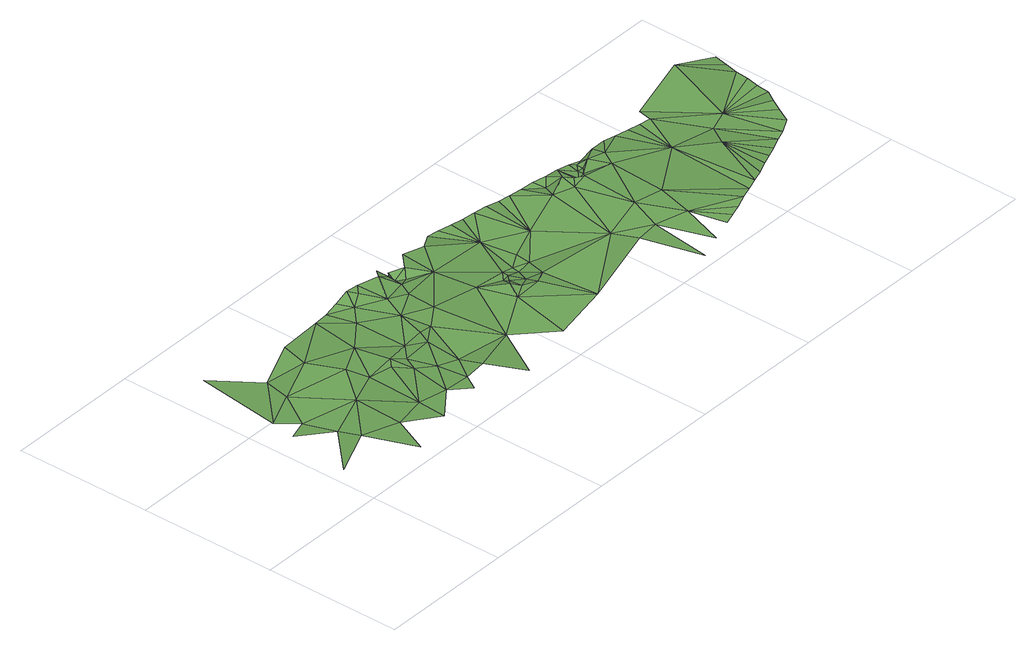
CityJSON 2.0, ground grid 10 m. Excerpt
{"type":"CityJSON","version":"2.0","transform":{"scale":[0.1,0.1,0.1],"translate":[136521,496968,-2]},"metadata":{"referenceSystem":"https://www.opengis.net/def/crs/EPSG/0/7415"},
"CityObjects":{
"plantcover1":{"type":"PlantCover","attributes":{"3df_class":"Forest","bgt_fysiekvoorkomen":"loofbos","bgt_status":"bestaand","identificatienamespace":"NL.IMGeo","begroeidterreindeeloptalud":"false","relatievehoogteligging":0,"aantal_punten":0},"geometry":[{"type":"MultiSurface","lod":"1","boundaries":[[[0,1,2]],[[3,0,4]],[[5,6,4]],[[7,2,8]],[[9,4,0]],[[6,10,11]],[[2,9,0]],[[6,5,10]],[[4,9,5]],[[2,7,9]],[[9,7,12]],[[13,10,5]],[[14,5,9]],[[7,15,12]],[[14,13,5]],[[12,16,9]],[[14,9,16]],[[13,17,10]],[[15,18,12]],[[19,16,12]],[[20,12,18]],[[21,13,14]],[[21,14,16]],[[19,12,20]],[[22,16,19]],[[21,16,22]],[[23,17,13]],[[18,24,25]],[[20,22,19]],[[18,26,20]],[[13,21,23]],[[18,25,26]],[[22,20,27]],[[20,26,27]],[[28,21,22]],[[22,27,28]],[[26,25,29]],[[26,30,27]],[[23,21,31]],[[29,25,32]],[[31,21,28]],[[26,29,30]],[[28,27,30]],[[33,23,31]],[[30,34,28]],[[35,33,31]],[[30,29,36]],[[28,37,31]],[[29,32,38]],[[37,28,34]],[[33,35,39]],[[40,38,32]],[[30,36,34]],[[31,37,35]],[[39,35,41]],[[29,38,36]],[[34,36,37]],[[41,35,42]],[[37,43,35]],[[35,43,42]],[[41,42,44]],[[37,36,45]],[[42,43,44]],[[45,36,38]],[[46,43,37]],[[46,37,45]],[[43,47,44]],[[43,46,48]],[[48,47,43]],[[38,49,45]],[[50,47,48]],[[46,45,51]],[[52,53,38]],[[54,47,50]],[[55,50,48]],[[51,48,46]],[[48,56,55]],[[57,50,55]],[[38,53,49]],[[51,45,49]],[[56,48,51]],[[58,57,55]],[[56,58,55]],[[58,56,51]],[[59,53,52]],[[60,49,53]],[[58,51,61]],[[53,62,60]],[[49,60,63]],[[51,49,64]],[[53,65,62]],[[61,51,66]],[[67,60,62]],[[64,49,63]],[[63,60,67]],[[65,53,59]],[[68,67,62]],[[69,63,67]],[[65,68,62]],[[67,68,69]],[[69,64,63]],[[64,70,51]],[[51,70,66]],[[71,68,65]],[[72,64,69]],[[68,72,69]],[[59,71,65]],[[71,72,68]],[[73,64,72]],[[73,70,64]],[[71,74,72]],[[74,73,72]],[[66,70,75]],[[73,74,76]],[[76,70,73]],[[70,77,75]],[[71,59,78]],[[70,79,77]],[[74,80,76]],[[71,78,74]],[[80,70,76]],[[70,81,79]],[[70,82,81]],[[80,82,70]],[[74,78,80]],[[59,83,78]],[[80,84,82]],[[80,85,84]],[[80,86,85]],[[80,78,87]],[[80,87,86]],[[83,88,78]],[[83,89,88]],[[78,88,90]],[[87,91,86]],[[78,92,87]],[[78,90,92]],[[87,93,91]],[[94,95,88]],[[96,91,93]],[[88,95,90]],[[97,93,87]],[[97,87,92]],[[93,98,96]],[[93,97,98]],[[90,99,92]],[[100,97,92]],[[99,100,92]],[[101,98,97]],[[95,102,90]],[[103,95,104]],[[100,101,97]],[[100,99,105]],[[105,101,100]],[[106,99,90]],[[107,105,99]],[[108,101,105]],[[103,109,95]],[[102,106,90]],[[107,108,105]],[[110,101,108]],[[95,111,102]],[[106,107,99]],[[112,108,107]],[[111,95,109]],[[113,110,108]],[[112,113,108]],[[114,112,107]],[[107,106,114]],[[114,113,112]],[[115,110,113]],[[115,113,114]],[[116,114,106]],[[102,111,117]],[[115,114,118]],[[118,114,116]],[[102,119,106]],[[117,119,102]],[[118,116,120]],[[116,106,119]],[[120,116,121]],[[121,116,119]],[[119,117,122]],[[123,121,119]],[[122,124,119]],[[125,124,122]],[[126,123,119]],[[127,124,125]],[[128,126,119]],[[129,124,127]],[[130,119,124]],[[130,128,119]],[[131,124,129]],[[132,124,131]],[[130,124,132]],[[133,128,134]],[[128,130,134]],[[130,132,135]],[[134,130,135]],[[136,134,135]],[[134,137,133]],[[134,136,138]],[[139,134,138]],[[139,140,134]],[[134,140,141]],[[142,134,141]],[[137,134,143]],[[142,143,134]],[[144,137,143]],[[144,145,137]]]}]}
},
"vertices":[
[39,61,11],[9,31,12],[44,46,12],[14,76,14],[29,81,13],[44,106,14],[19,96,12],[69,36,13],[59,11,11],[69,71,14],[49,126,13],[24,156,15],[94,41,12],[79,121,14],[89,96,15],[94,21,11],[94,81,13],[84,141,14],[114,36,13],[109,76,15],[119,66,13],[109,106,16],[114,81,16],[114,141,16],[129,26,11],[134,36,12],[129,56,14],[124,76,13],[134,86,13],[144,51,13],[144,76,15],[129,121,17],[149,36,14],[124,141,17],[149,86,15],[139,131,19],[159,86,14],[154,106,16],[184,46,12],[134,141,20],[164,11,12],[144,141,24],[149,136,22],[159,121,19],[154,141,23],[174,96,16],[174,116,17],[169,136,24],[179,126,17],[209,91,14],[179,136,18],[204,121,15],[209,21,13],[219,66,13],[179,146,18],[184,136,12],[189,131,13],[184,141,16],[194,136,17],[254,31,12],[224,76,16],[204,146,17],[229,71,14],[229,86,11],[234,91,12],[239,66,14],[219,141,17],[229,81,13],[239,76,11],[234,86,12],[249,121,13],[249,71,13],[244,86,9],[244,91,10],[254,86,11],[232,149,14],[254,96,12],[241,148,14],[309,66,12],[251,146,14],[279,106,12],[261,145,13],[271,144,13],[319,51,10],[281,143,13],[291,141,12],[300,140,12],[319,121,11],[334,51,12],[329,7,11],[344,76,12],[310,139,12],[334,116,11],[324,131,9],[348,14,11],[359,46,11],[320,138,12],[334,126,14],[330,136,12],[344,116,14],[339,121,13],[340,135,12],[364,71,13],[375,23,10],[366,20,10],[344,121,10],[364,111,15],[349,121,11],[349,126,10],[384,26,10],[350,134,11],[394,30,10],[354,126,10],[354,131,10],[359,126,14],[359,132,10],[369,121,16],[403,33,10],[369,131,14],[404,96,12],[379,130,15],[389,129,14],[412,36,10],[399,127,14],[428,76,12],[421,39,10],[409,126,13],[430,43,10],[418,125,13],[438,46,10],[438,91,10],[446,49,10],[455,53,10],[420,135,13],[453,96,11],[463,56,10],[474,62,10],[473,151,12],[479,72,11],[484,81,11],[490,90,10],[491,100,10],[493,109,10],[494,119,10],[496,129,10],[498,139,10]
]}
